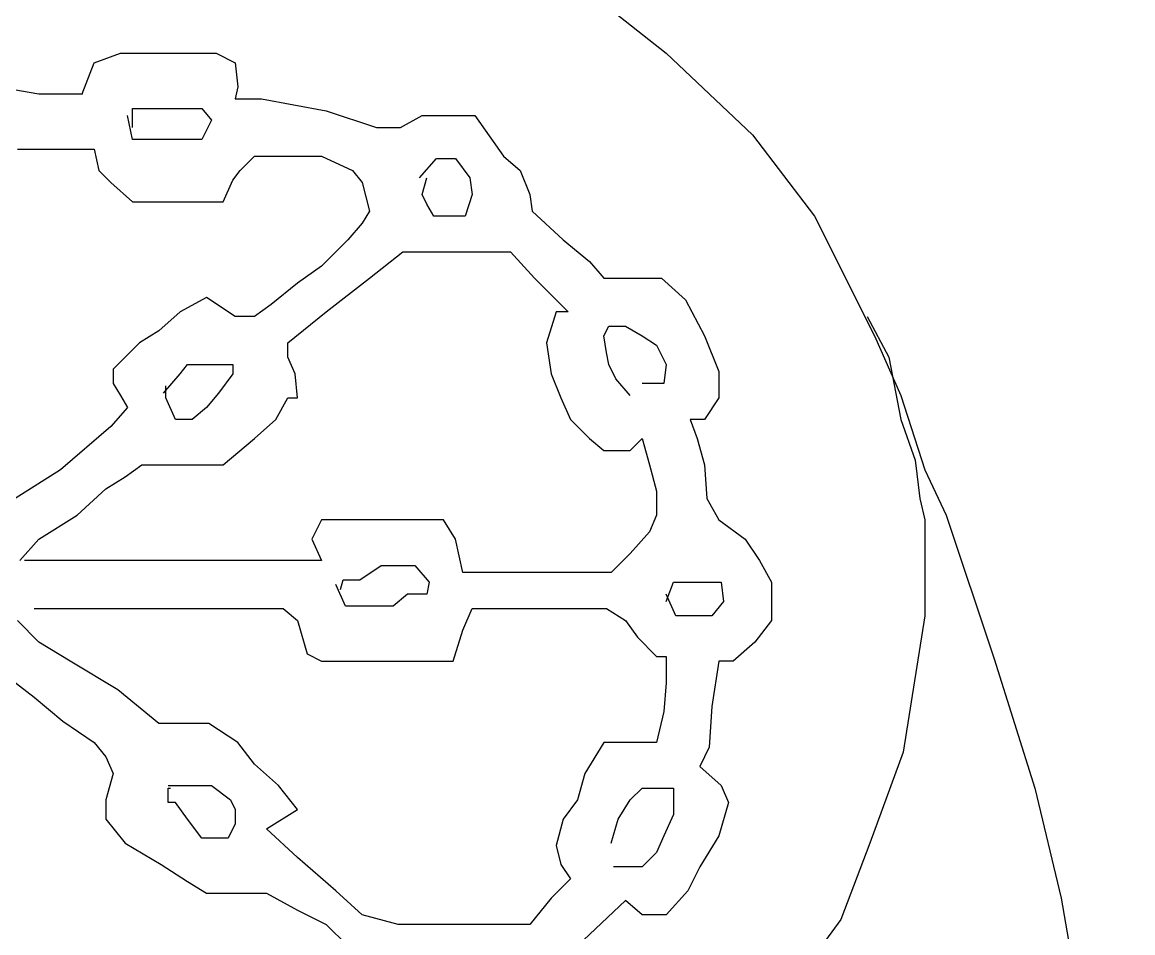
# Model space of a CAD drawing. Extents: x 729854 to 730444, y 4373781 to 4374808.
# Drawn here: x 729895.81 to 729900.449, y 4374643.705 to 4374647.51 of the extents above; entities that cross this region are included whole.
import ezdxf

# ---------------------------------------------------------------- set-up
doc = ezdxf.new("R2010")
doc.units = 0
doc.layers.get('0').update_dxf_attribs({"linetype": 'CONTINUOUS'})

msp = doc.modelspace()

# ---------------------------------------------------------------- linework, layer by layer
at = {"color": 0, "linetype": 'CONTINUOUS'}
for p, q in [((729898.21, 4374647.61), (729898.5, 4374647.38)), ((729898.21, 4374647.61), (729898.5, 4374647.38)), ((729896.11, 4374647.34), (729896.22, 4374647.38)), ((729896.11, 4374647.34), (729896.22, 4374647.38)), ((729896.22, 4374647.38), (729896.35, 4374647.38)), ((729896.22, 4374647.38), (729896.35, 4374647.38)), ((729896.35, 4374647.38), (729896.5, 4374647.38)), ((729896.35, 4374647.38), (729896.5, 4374647.38)), ((729896.5, 4374647.38), (729896.62, 4374647.38)), ((729896.5, 4374647.38), (729896.62, 4374647.38)), ((729896.62, 4374647.38), (729896.7, 4374647.34)), ((729896.62, 4374647.38), (729896.7, 4374647.34)), ((729898.5, 4374647.38), (729898.86, 4374647.04)), ((729898.5, 4374647.38), (729898.86, 4374647.04)), ((729896.06, 4374647.21), (729896.11, 4374647.34)), ((729896.06, 4374647.21), (729896.11, 4374647.34)), ((729896.7, 4374647.34), (729896.71, 4374647.24)), ((729896.7, 4374647.34), (729896.71, 4374647.24)), ((729895.71, 4374647.24), (729895.88, 4374647.21)), ((729895.71, 4374647.24), (729895.88, 4374647.21)), ((729896.71, 4374647.24), (729896.7, 4374647.19)), ((729896.71, 4374647.24), (729896.7, 4374647.19)), ((729895.88, 4374647.21), (729895.98, 4374647.21)), ((729895.88, 4374647.21), (729895.98, 4374647.21)), ((729895.98, 4374647.21), (729896.06, 4374647.21)), ((729895.98, 4374647.21), (729896.06, 4374647.21)), ((729896.7, 4374647.19), (729896.81, 4374647.19)), ((729896.7, 4374647.19), (729896.81, 4374647.19)), ((729896.81, 4374647.19), (729897.08, 4374647.14)), ((729896.81, 4374647.19), (729897.08, 4374647.14)), ((729896.27, 4374647.07), (729896.27, 4374647.15)), ((729896.27, 4374647.15), (729896.3, 4374647.15)), ((729896.27, 4374647.07), (729896.27, 4374647.15)), ((729896.27, 4374647.15), (729896.3, 4374647.15)), ((729896.3, 4374647.15), (729896.41, 4374647.15)), ((729896.3, 4374647.15), (729896.41, 4374647.15)), ((729896.41, 4374647.15), (729896.5, 4374647.15)), ((729896.41, 4374647.15), (729896.5, 4374647.15)), ((729896.5, 4374647.15), (729896.56, 4374647.15)), ((729896.5, 4374647.15), (729896.56, 4374647.15)), ((729896.56, 4374647.15), (729896.6, 4374647.1)), ((729896.56, 4374647.15), (729896.6, 4374647.1)), ((729897.08, 4374647.14), (729897.29, 4374647.07)), ((729897.08, 4374647.14), (729897.29, 4374647.07)), ((729896.27, 4374647.02), (729896.25, 4374647.12)), ((729896.27, 4374647.02), (729896.25, 4374647.12)), ((729896.6, 4374647.1), (729896.56, 4374647.02)), ((729896.6, 4374647.1), (729896.56, 4374647.02)), ((729897.39, 4374647.07), (729897.48, 4374647.12)), ((729897.39, 4374647.07), (729897.48, 4374647.12)), ((729897.48, 4374647.12), (729897.59, 4374647.12)), ((729897.48, 4374647.12), (729897.59, 4374647.12)), ((729897.59, 4374647.12), (729897.7, 4374647.12)), ((729897.59, 4374647.12), (729897.7, 4374647.12)), ((729897.7, 4374647.12), (729897.82, 4374646.95)), ((729897.7, 4374647.12), (729897.82, 4374646.95)), ((729897.29, 4374647.07), (729897.39, 4374647.07)), ((729897.29, 4374647.07), (729897.39, 4374647.07)), ((729898.86, 4374647.04), (729899.12, 4374646.7)), ((729898.86, 4374647.04), (729899.12, 4374646.7)), ((729896.34, 4374647.02), (729896.27, 4374647.02)), ((729896.34, 4374647.02), (729896.27, 4374647.02)), ((729896.47, 4374647.02), (729896.34, 4374647.02)), ((729896.47, 4374647.02), (729896.34, 4374647.02)), ((729896.56, 4374647.02), (729896.47, 4374647.02)), ((729896.56, 4374647.02), (729896.47, 4374647.02)), ((729895.79, 4374646.98), (729895.93, 4374646.98)), ((729895.79, 4374646.98), (729895.93, 4374646.98)), ((729895.93, 4374646.98), (729896.01, 4374646.98)), ((729895.93, 4374646.98), (729896.01, 4374646.98)), ((729896.01, 4374646.98), (729896.08, 4374646.98)), ((729896.01, 4374646.98), (729896.08, 4374646.98)), ((729896.08, 4374646.98), (729896.11, 4374646.98)), ((729896.08, 4374646.98), (729896.11, 4374646.98)), ((729896.11, 4374646.98), (729896.13, 4374646.89)), ((729896.11, 4374646.98), (729896.13, 4374646.89)), ((729896.72, 4374646.89), (729896.78, 4374646.95)), ((729896.72, 4374646.89), (729896.78, 4374646.95)), ((729896.78, 4374646.95), (729896.9, 4374646.95)), ((729896.78, 4374646.95), (729896.9, 4374646.95)), ((729896.9, 4374646.95), (729897.06, 4374646.95)), ((729896.9, 4374646.95), (729897.06, 4374646.95)), ((729897.06, 4374646.95), (729897.19, 4374646.89)), ((729897.06, 4374646.95), (729897.19, 4374646.89)), ((729897.82, 4374646.95), (729897.89, 4374646.89)), ((729897.82, 4374646.95), (729897.89, 4374646.89)), ((729897.47, 4374646.86), (729897.54, 4374646.94)), ((729897.47, 4374646.86), (729897.54, 4374646.94)), ((729897.54, 4374646.94), (729897.62, 4374646.94)), ((729897.54, 4374646.94), (729897.62, 4374646.94)), ((729897.62, 4374646.94), (729897.68, 4374646.86)), ((729897.62, 4374646.94), (729897.68, 4374646.86)), ((729896.13, 4374646.89), (729896.18, 4374646.84)), ((729896.13, 4374646.89), (729896.18, 4374646.84)), ((729896.69, 4374646.85), (729896.72, 4374646.89)), ((729896.69, 4374646.85), (729896.72, 4374646.89)), ((729897.19, 4374646.89), (729897.23, 4374646.84)), ((729897.19, 4374646.89), (729897.23, 4374646.84)), ((729897.48, 4374646.79), (729897.5, 4374646.86)), ((729897.48, 4374646.79), (729897.5, 4374646.86)), ((729897.68, 4374646.86), (729897.69, 4374646.79)), ((729897.68, 4374646.86), (729897.69, 4374646.79)), ((729897.89, 4374646.89), (729897.93, 4374646.79)), ((729897.89, 4374646.89), (729897.93, 4374646.79)), ((729896.18, 4374646.84), (729896.27, 4374646.76)), ((729896.18, 4374646.84), (729896.27, 4374646.76)), ((729896.65, 4374646.76), (729896.69, 4374646.85)), ((729896.65, 4374646.76), (729896.69, 4374646.85)), ((729897.23, 4374646.84), (729897.26, 4374646.72)), ((729897.23, 4374646.84), (729897.26, 4374646.72)), ((729896.27, 4374646.76), (729896.37, 4374646.76)), ((729896.27, 4374646.76), (729896.37, 4374646.76)), ((729896.37, 4374646.76), (729896.45, 4374646.76)), ((729896.37, 4374646.76), (729896.45, 4374646.76)), ((729896.45, 4374646.76), (729896.55, 4374646.76)), ((729896.45, 4374646.76), (729896.55, 4374646.76)), ((729896.55, 4374646.76), (729896.65, 4374646.76)), ((729896.55, 4374646.76), (729896.65, 4374646.76)), ((729897.5, 4374646.75), (729897.48, 4374646.79)), ((729897.5, 4374646.75), (729897.48, 4374646.79)), ((729897.69, 4374646.79), (729897.66, 4374646.7)), ((729897.69, 4374646.79), (729897.66, 4374646.7)), ((729897.93, 4374646.79), (729897.94, 4374646.72)), ((729897.93, 4374646.79), (729897.94, 4374646.72)), ((729897.26, 4374646.72), (729897.23, 4374646.67)), ((729897.26, 4374646.72), (729897.23, 4374646.67)), ((729897.53, 4374646.7), (729897.5, 4374646.75)), ((729897.53, 4374646.7), (729897.5, 4374646.75)), ((729897.94, 4374646.72), (729898.07, 4374646.6)), ((729897.94, 4374646.72), (729898.07, 4374646.6)), ((729897.23, 4374646.67), (729897.17, 4374646.6)), ((729897.23, 4374646.67), (729897.17, 4374646.6)), ((729897.59, 4374646.7), (729897.53, 4374646.7)), ((729897.59, 4374646.7), (729897.53, 4374646.7)), ((729897.66, 4374646.7), (729897.59, 4374646.7)), ((729897.66, 4374646.7), (729897.59, 4374646.7)), ((729899.12, 4374646.7), (729899.37, 4374646.2)), ((729899.12, 4374646.7), (729899.37, 4374646.2)), ((729897.17, 4374646.6), (729897.06, 4374646.49)), ((729897.17, 4374646.6), (729897.06, 4374646.49)), ((729898.07, 4374646.6), (729898.18, 4374646.51)), ((729898.07, 4374646.6), (729898.18, 4374646.51)), ((729897.26, 4374646.44), (729897.4, 4374646.55)), ((729897.26, 4374646.44), (729897.4, 4374646.55)), ((729897.4, 4374646.55), (729897.5, 4374646.55)), ((729897.4, 4374646.55), (729897.5, 4374646.55)), ((729897.5, 4374646.55), (729897.59, 4374646.55)), ((729897.5, 4374646.55), (729897.59, 4374646.55)), ((729897.59, 4374646.55), (729897.68, 4374646.55)), ((729897.59, 4374646.55), (729897.68, 4374646.55)), ((729897.68, 4374646.55), (729897.77, 4374646.55)), ((729897.68, 4374646.55), (729897.77, 4374646.55)), ((729897.77, 4374646.55), (729897.85, 4374646.55)), ((729897.77, 4374646.55), (729897.85, 4374646.55)), ((729897.85, 4374646.55), (729897.95, 4374646.44)), ((729897.85, 4374646.55), (729897.95, 4374646.44)), ((729897.06, 4374646.49), (729896.96, 4374646.42)), ((729897.06, 4374646.49), (729896.96, 4374646.42)), ((729898.18, 4374646.51), (729898.24, 4374646.44)), ((729898.18, 4374646.51), (729898.24, 4374646.44)), ((729897.08, 4374646.3), (729897.26, 4374646.44)), ((729897.08, 4374646.3), (729897.26, 4374646.44)), ((729897.95, 4374646.44), (729898.04, 4374646.35)), ((729897.95, 4374646.44), (729898.04, 4374646.35)), ((729898.24, 4374646.44), (729898.29, 4374646.44)), ((729898.24, 4374646.44), (729898.29, 4374646.44)), ((729898.29, 4374646.44), (729898.36, 4374646.44)), ((729898.29, 4374646.44), (729898.36, 4374646.44)), ((729898.36, 4374646.44), (729898.48, 4374646.44)), ((729898.36, 4374646.44), (729898.48, 4374646.44)), ((729898.48, 4374646.44), (729898.58, 4374646.35)), ((729898.48, 4374646.44), (729898.58, 4374646.35)), ((729896.96, 4374646.42), (729896.85, 4374646.33)), ((729896.96, 4374646.42), (729896.85, 4374646.33)), ((729896.58, 4374646.36), (729896.47, 4374646.3)), ((729896.58, 4374646.36), (729896.47, 4374646.3)), ((729896.7, 4374646.28), (729896.58, 4374646.36)), ((729896.7, 4374646.28), (729896.58, 4374646.36)), ((729898.04, 4374646.35), (729898.09, 4374646.3)), ((729898.04, 4374646.35), (729898.09, 4374646.3)), ((729898.58, 4374646.35), (729898.66, 4374646.2)), ((729898.58, 4374646.35), (729898.66, 4374646.2)), ((729896.47, 4374646.3), (729896.38, 4374646.22)), ((729896.47, 4374646.3), (729896.38, 4374646.22)), ((729896.85, 4374646.33), (729896.78, 4374646.28)), ((729896.85, 4374646.33), (729896.78, 4374646.28)), ((729896.92, 4374646.17), (729897.08, 4374646.3)), ((729896.92, 4374646.17), (729897.08, 4374646.3)), ((729898.04, 4374646.3), (729898, 4374646.17)), ((729898.04, 4374646.3), (729898, 4374646.17)), ((729898.09, 4374646.3), (729898.04, 4374646.3)), ((729898.09, 4374646.3), (729898.04, 4374646.3)), ((729896.78, 4374646.28), (729896.7, 4374646.28)), ((729896.78, 4374646.28), (729896.7, 4374646.28)), ((729899.34, 4374646.28), (729899.43, 4374646.11)), ((729899.34, 4374646.28), (729899.43, 4374646.11)), ((729896.38, 4374646.22), (729896.3, 4374646.17)), ((729896.38, 4374646.22), (729896.3, 4374646.17)), ((729898.24, 4374646.2), (729898.26, 4374646.24)), ((729898.24, 4374646.2), (729898.26, 4374646.24)), ((729898.26, 4374646.24), (729898.33, 4374646.24)), ((729898.26, 4374646.24), (729898.33, 4374646.24)), ((729898.33, 4374646.24), (729898.4, 4374646.2)), ((729898.33, 4374646.24), (729898.4, 4374646.2)), ((729896.3, 4374646.17), (729896.24, 4374646.11)), ((729896.3, 4374646.17), (729896.24, 4374646.11)), ((729896.92, 4374646.11), (729896.92, 4374646.17)), ((729896.92, 4374646.11), (729896.92, 4374646.17)), ((729898, 4374646.17), (729898.02, 4374646.04)), ((729898, 4374646.17), (729898.02, 4374646.04)), ((729898.25, 4374646.13), (729898.24, 4374646.2)), ((729898.25, 4374646.13), (729898.24, 4374646.2)), ((729898.4, 4374646.2), (729898.46, 4374646.16)), ((729898.4, 4374646.2), (729898.46, 4374646.16)), ((729898.46, 4374646.16), (729898.5, 4374646.08)), ((729898.46, 4374646.16), (729898.5, 4374646.08)), ((729898.66, 4374646.2), (729898.72, 4374646.05)), ((729898.66, 4374646.2), (729898.72, 4374646.05)), ((729899.37, 4374646.2), (729899.48, 4374645.95)), ((729899.37, 4374646.2), (729899.48, 4374645.95)), ((729896.24, 4374646.11), (729896.19, 4374646.06)), ((729896.24, 4374646.11), (729896.19, 4374646.06)), ((729896.95, 4374646.04), (729896.92, 4374646.11)), ((729896.95, 4374646.04), (729896.92, 4374646.11)), ((729898.26, 4374646.08), (729898.25, 4374646.13)), ((729898.26, 4374646.08), (729898.25, 4374646.13)), ((729899.43, 4374646.11), (729899.48, 4374645.85)), ((729899.43, 4374646.11), (729899.48, 4374645.85)), ((729896.47, 4374646.04), (729896.5, 4374646.08)), ((729896.47, 4374646.04), (729896.5, 4374646.08)), ((729896.5, 4374646.08), (729896.58, 4374646.08)), ((729896.5, 4374646.08), (729896.58, 4374646.08)), ((729896.58, 4374646.08), (729896.61, 4374646.08)), ((729896.58, 4374646.08), (729896.61, 4374646.08)), ((729896.61, 4374646.08), (729896.69, 4374646.08)), ((729896.61, 4374646.08), (729896.69, 4374646.08)), ((729896.69, 4374646.08), (729896.69, 4374646.04)), ((729896.69, 4374646.08), (729896.69, 4374646.04)), ((729898.29, 4374646.02), (729898.26, 4374646.08)), ((729898.29, 4374646.02), (729898.26, 4374646.08)), ((729898.5, 4374646.08), (729898.49, 4374646)), ((729898.5, 4374646.08), (729898.49, 4374646)), ((729896.19, 4374646.06), (729896.19, 4374646)), ((729896.19, 4374646.06), (729896.19, 4374646)), ((729896.4, 4374645.96), (729896.47, 4374646.04)), ((729896.4, 4374645.96), (729896.47, 4374646.04)), ((729896.69, 4374646.04), (729896.63, 4374645.96)), ((729896.69, 4374646.04), (729896.63, 4374645.96)), ((729896.96, 4374645.94), (729896.95, 4374646.04)), ((729896.96, 4374645.94), (729896.95, 4374646.04)), ((729898.02, 4374646.04), (729898.06, 4374645.94)), ((729898.02, 4374646.04), (729898.06, 4374645.94)), ((729898.35, 4374645.95), (729898.29, 4374646.02)), ((729898.35, 4374645.95), (729898.29, 4374646.02)), ((729898.72, 4374646.05), (729898.72, 4374645.94)), ((729898.72, 4374646.05), (729898.72, 4374645.94)), ((729896.19, 4374646), (729896.22, 4374645.95)), ((729896.19, 4374646), (729896.22, 4374645.95)), ((729896.41, 4374645.94), (729896.41, 4374645.99)), ((729896.41, 4374645.94), (729896.41, 4374645.99)), ((729898.46, 4374646), (729898.4, 4374646)), ((729898.46, 4374646), (729898.4, 4374646)), ((729898.49, 4374646), (729898.46, 4374646)), ((729898.49, 4374646), (729898.46, 4374646)), ((729896.22, 4374645.95), (729896.25, 4374645.9)), ((729896.22, 4374645.95), (729896.25, 4374645.9)), ((729896.45, 4374645.85), (729896.41, 4374645.94)), ((729896.45, 4374645.85), (729896.41, 4374645.94)), ((729896.63, 4374645.96), (729896.58, 4374645.9)), ((729896.63, 4374645.96), (729896.58, 4374645.9)), ((729896.87, 4374645.85), (729896.92, 4374645.94)), ((729896.87, 4374645.85), (729896.92, 4374645.94)), ((729896.92, 4374645.94), (729896.96, 4374645.94)), ((729896.92, 4374645.94), (729896.96, 4374645.94)), ((729898.06, 4374645.94), (729898.1, 4374645.85)), ((729898.06, 4374645.94), (729898.1, 4374645.85)), ((729898.72, 4374645.94), (729898.66, 4374645.85)), ((729898.72, 4374645.94), (729898.66, 4374645.85)), ((729899.48, 4374645.95), (729899.58, 4374645.64)), ((729899.48, 4374645.95), (729899.58, 4374645.64)), ((729896.25, 4374645.9), (729896.18, 4374645.82)), ((729896.25, 4374645.9), (729896.18, 4374645.82)), ((729896.58, 4374645.9), (729896.52, 4374645.85)), ((729896.58, 4374645.9), (729896.52, 4374645.85)), ((729896.52, 4374645.85), (729896.45, 4374645.85)), ((729896.52, 4374645.85), (729896.45, 4374645.85)), ((729896.78, 4374645.77), (729896.87, 4374645.85)), ((729896.78, 4374645.77), (729896.87, 4374645.85)), ((729898.1, 4374645.85), (729898.18, 4374645.77)), ((729898.1, 4374645.85), (729898.18, 4374645.77)), ((729898.66, 4374645.85), (729898.6, 4374645.85)), ((729898.6, 4374645.85), (729898.63, 4374645.77)), ((729898.66, 4374645.85), (729898.6, 4374645.85)), ((729898.6, 4374645.85), (729898.63, 4374645.77)), ((729899.48, 4374645.85), (729899.54, 4374645.68)), ((729899.48, 4374645.85), (729899.54, 4374645.68)), ((729896.18, 4374645.82), (729895.97, 4374645.64)), ((729896.18, 4374645.82), (729895.97, 4374645.64)), ((729896.65, 4374645.66), (729896.78, 4374645.77)), ((729896.65, 4374645.66), (729896.78, 4374645.77)), ((729898.18, 4374645.77), (729898.24, 4374645.72)), ((729898.18, 4374645.77), (729898.24, 4374645.72)), ((729898.35, 4374645.72), (729898.4, 4374645.77)), ((729898.35, 4374645.72), (729898.4, 4374645.77)), ((729898.4, 4374645.77), (729898.43, 4374645.66)), ((729898.4, 4374645.77), (729898.43, 4374645.66)), ((729898.63, 4374645.77), (729898.66, 4374645.66)), ((729898.63, 4374645.77), (729898.66, 4374645.66)), ((729898.24, 4374645.72), (729898.29, 4374645.72)), ((729898.24, 4374645.72), (729898.29, 4374645.72)), ((729898.29, 4374645.72), (729898.35, 4374645.72)), ((729898.29, 4374645.72), (729898.35, 4374645.72)), ((729896.24, 4374645.61), (729896.31, 4374645.66)), ((729896.24, 4374645.61), (729896.31, 4374645.66)), ((729896.31, 4374645.66), (729896.41, 4374645.66)), ((729896.31, 4374645.66), (729896.41, 4374645.66)), ((729896.41, 4374645.66), (729896.47, 4374645.66)), ((729896.41, 4374645.66), (729896.47, 4374645.66)), ((729896.47, 4374645.66), (729896.55, 4374645.66)), ((729896.47, 4374645.66), (729896.55, 4374645.66)), ((729896.55, 4374645.66), (729896.65, 4374645.66)), ((729896.55, 4374645.66), (729896.65, 4374645.66)), ((729898.43, 4374645.66), (729898.46, 4374645.55)), ((729898.43, 4374645.66), (729898.46, 4374645.55)), ((729898.66, 4374645.66), (729898.67, 4374645.52)), ((729898.66, 4374645.66), (729898.67, 4374645.52)), ((729899.54, 4374645.68), (729899.56, 4374645.52)), ((729899.54, 4374645.68), (729899.56, 4374645.52)), ((729895.97, 4374645.64), (729895.78, 4374645.52)), ((729895.97, 4374645.64), (729895.78, 4374645.52)), ((729896.16, 4374645.56), (729896.24, 4374645.61)), ((729896.16, 4374645.56), (729896.24, 4374645.61)), ((729899.58, 4374645.64), (729899.67, 4374645.45)), ((729899.58, 4374645.64), (729899.67, 4374645.45)), ((729896.04, 4374645.45), (729896.16, 4374645.56)), ((729896.04, 4374645.45), (729896.16, 4374645.56)), ((729898.46, 4374645.55), (729898.46, 4374645.45)), ((729898.46, 4374645.55), (729898.46, 4374645.45)), ((729898.67, 4374645.52), (729898.72, 4374645.43)), ((729898.67, 4374645.52), (729898.72, 4374645.43)), ((729899.56, 4374645.52), (729899.58, 4374645.43)), ((729899.56, 4374645.52), (729899.58, 4374645.43)), ((729895.88, 4374645.35), (729896.04, 4374645.45)), ((729895.88, 4374645.35), (729896.04, 4374645.45)), ((729897.06, 4374645.43), (729897.02, 4374645.35)), ((729897.06, 4374645.43), (729897.02, 4374645.35)), ((729897.12, 4374645.43), (729897.06, 4374645.43)), ((729897.12, 4374645.43), (729897.06, 4374645.43)), ((729897.29, 4374645.43), (729897.12, 4374645.43)), ((729897.29, 4374645.43), (729897.12, 4374645.43)), ((729897.45, 4374645.43), (729897.29, 4374645.43)), ((729897.45, 4374645.43), (729897.29, 4374645.43)), ((729897.57, 4374645.43), (729897.45, 4374645.43)), ((729897.57, 4374645.43), (729897.45, 4374645.43)), ((729897.62, 4374645.35), (729897.57, 4374645.43)), ((729897.62, 4374645.35), (729897.57, 4374645.43)), ((729898.46, 4374645.45), (729898.43, 4374645.38)), ((729898.46, 4374645.45), (729898.43, 4374645.38)), ((729898.72, 4374645.43), (729898.83, 4374645.35)), ((729898.72, 4374645.43), (729898.83, 4374645.35)), ((729899.58, 4374645.43), (729899.58, 4374645.03)), ((729899.58, 4374645.43), (729899.58, 4374645.03)), ((729899.67, 4374645.45), (729899.87, 4374644.85)), ((729899.67, 4374645.45), (729899.87, 4374644.85)), ((729898.43, 4374645.38), (729898.35, 4374645.29)), ((729898.43, 4374645.38), (729898.35, 4374645.29)), ((729895.8, 4374645.26), (729895.88, 4374645.35)), ((729895.8, 4374645.26), (729895.88, 4374645.35)), ((729897.02, 4374645.35), (729897.06, 4374645.26)), ((729897.02, 4374645.35), (729897.06, 4374645.26)), ((729897.65, 4374645.21), (729897.62, 4374645.35)), ((729897.65, 4374645.21), (729897.62, 4374645.35)), ((729898.83, 4374645.35), (729898.89, 4374645.26)), ((729898.83, 4374645.35), (729898.89, 4374645.26)), ((729898.35, 4374645.29), (729898.27, 4374645.21)), ((729898.35, 4374645.29), (729898.27, 4374645.21)), ((729896.02, 4374645.26), (729895.82, 4374645.26)), ((729896.02, 4374645.26), (729895.82, 4374645.26)), ((729896.31, 4374645.26), (729896.02, 4374645.26)), ((729896.31, 4374645.26), (729896.02, 4374645.26)), ((729896.7, 4374645.26), (729896.31, 4374645.26)), ((729896.7, 4374645.26), (729896.31, 4374645.26)), ((729896.9, 4374645.26), (729896.7, 4374645.26)), ((729896.9, 4374645.26), (729896.7, 4374645.26)), ((729897.06, 4374645.26), (729896.9, 4374645.26)), ((729897.06, 4374645.26), (729896.9, 4374645.26)), ((729897.22, 4374645.18), (729897.31, 4374645.24)), ((729897.22, 4374645.18), (729897.31, 4374645.24)), ((729897.31, 4374645.24), (729897.4, 4374645.24)), ((729897.31, 4374645.24), (729897.4, 4374645.24)), ((729897.4, 4374645.24), (729897.45, 4374645.24)), ((729897.4, 4374645.24), (729897.45, 4374645.24)), ((729897.45, 4374645.24), (729897.51, 4374645.17)), ((729897.45, 4374645.24), (729897.51, 4374645.17)), ((729898.89, 4374645.26), (729898.94, 4374645.17)), ((729898.89, 4374645.26), (729898.94, 4374645.17)), ((729897.69, 4374645.21), (729897.65, 4374645.21)), ((729897.69, 4374645.21), (729897.65, 4374645.21)), ((729897.79, 4374645.21), (729897.69, 4374645.21)), ((729897.79, 4374645.21), (729897.69, 4374645.21)), ((729897.96, 4374645.21), (729897.79, 4374645.21)), ((729897.96, 4374645.21), (729897.79, 4374645.21)), ((729898.13, 4374645.21), (729897.96, 4374645.21)), ((729898.13, 4374645.21), (729897.96, 4374645.21)), ((729898.27, 4374645.21), (729898.13, 4374645.21)), ((729898.27, 4374645.21), (729898.13, 4374645.21)), ((729897.16, 4374645.07), (729897.12, 4374645.16)), ((729897.16, 4374645.07), (729897.12, 4374645.16)), ((729897.14, 4374645.14), (729897.15, 4374645.18)), ((729897.14, 4374645.14), (729897.15, 4374645.18)), ((729897.15, 4374645.18), (729897.22, 4374645.18)), ((729897.15, 4374645.18), (729897.22, 4374645.18)), ((729897.51, 4374645.17), (729897.5, 4374645.12)), ((729897.51, 4374645.17), (729897.5, 4374645.12)), ((729898.5, 4374645.09), (729898.53, 4374645.17)), ((729898.5, 4374645.09), (729898.53, 4374645.17)), ((729898.53, 4374645.17), (729898.58, 4374645.17)), ((729898.53, 4374645.17), (729898.58, 4374645.17)), ((729898.58, 4374645.17), (729898.66, 4374645.17)), ((729898.58, 4374645.17), (729898.66, 4374645.17)), ((729898.66, 4374645.17), (729898.73, 4374645.17)), ((729898.66, 4374645.17), (729898.73, 4374645.17)), ((729898.73, 4374645.17), (729898.74, 4374645.09)), ((729898.73, 4374645.17), (729898.74, 4374645.09)), ((729898.94, 4374645.17), (729898.94, 4374645.01)), ((729898.94, 4374645.17), (729898.94, 4374645.01)), ((729897.42, 4374645.12), (729897.36, 4374645.07)), ((729897.42, 4374645.12), (729897.36, 4374645.07)), ((729897.5, 4374645.12), (729897.42, 4374645.12)), ((729897.5, 4374645.12), (729897.42, 4374645.12)), ((729898.54, 4374645.03), (729898.5, 4374645.12)), ((729898.54, 4374645.03), (729898.5, 4374645.12)), ((729898.74, 4374645.09), (729898.69, 4374645.03)), ((729898.74, 4374645.09), (729898.69, 4374645.03)), ((729895.86, 4374645.06), (729896.07, 4374645.06)), ((729895.86, 4374645.06), (729896.07, 4374645.06)), ((729896.07, 4374645.06), (729896.29, 4374645.06)), ((729896.07, 4374645.06), (729896.29, 4374645.06)), ((729896.29, 4374645.06), (729896.52, 4374645.06)), ((729896.29, 4374645.06), (729896.52, 4374645.06)), ((729896.52, 4374645.06), (729896.66, 4374645.06)), ((729896.52, 4374645.06), (729896.66, 4374645.06)), ((729896.66, 4374645.06), (729896.8, 4374645.06)), ((729896.66, 4374645.06), (729896.8, 4374645.06)), ((729896.8, 4374645.06), (729896.9, 4374645.06)), ((729896.8, 4374645.06), (729896.9, 4374645.06)), ((729896.9, 4374645.06), (729896.96, 4374645.01)), ((729896.9, 4374645.06), (729896.96, 4374645.01)), ((729897.18, 4374645.07), (729897.16, 4374645.07)), ((729897.18, 4374645.07), (729897.16, 4374645.07)), ((729897.25, 4374645.07), (729897.18, 4374645.07)), ((729897.25, 4374645.07), (729897.18, 4374645.07)), ((729897.31, 4374645.07), (729897.25, 4374645.07)), ((729897.31, 4374645.07), (729897.25, 4374645.07)), ((729897.36, 4374645.07), (729897.31, 4374645.07)), ((729897.36, 4374645.07), (729897.31, 4374645.07)), ((729897.65, 4374644.97), (729897.69, 4374645.06)), ((729897.65, 4374644.97), (729897.69, 4374645.06)), ((729897.69, 4374645.06), (729897.79, 4374645.06)), ((729897.69, 4374645.06), (729897.79, 4374645.06)), ((729897.79, 4374645.06), (729897.97, 4374645.06)), ((729897.79, 4374645.06), (729897.97, 4374645.06)), ((729897.97, 4374645.06), (729898.15, 4374645.06)), ((729897.97, 4374645.06), (729898.15, 4374645.06)), ((729898.15, 4374645.06), (729898.25, 4374645.06)), ((729898.15, 4374645.06), (729898.25, 4374645.06)), ((729898.25, 4374645.06), (729898.33, 4374645.01)), ((729898.25, 4374645.06), (729898.33, 4374645.01)), ((729895.88, 4374644.92), (729895.79, 4374645.01)), ((729895.88, 4374644.92), (729895.79, 4374645.01)), ((729896.96, 4374645.01), (729897, 4374644.87)), ((729896.96, 4374645.01), (729897, 4374644.87)), ((729898.33, 4374645.01), (729898.38, 4374644.94)), ((729898.33, 4374645.01), (729898.38, 4374644.94)), ((729898.58, 4374645.03), (729898.54, 4374645.03)), ((729898.58, 4374645.03), (729898.54, 4374645.03)), ((729898.64, 4374645.03), (729898.58, 4374645.03)), ((729898.64, 4374645.03), (729898.58, 4374645.03)), ((729898.69, 4374645.03), (729898.64, 4374645.03)), ((729898.69, 4374645.03), (729898.64, 4374645.03)), ((729898.94, 4374645.01), (729898.87, 4374644.92)), ((729898.94, 4374645.01), (729898.87, 4374644.92)), ((729899.58, 4374645.03), (729899.49, 4374644.46)), ((729899.58, 4374645.03), (729899.49, 4374644.46)), ((729897.61, 4374644.84), (729897.65, 4374644.97)), ((729897.61, 4374644.84), (729897.65, 4374644.97)), ((729896.01, 4374644.84), (729895.88, 4374644.92)), ((729896.01, 4374644.84), (729895.88, 4374644.92)), ((729898.38, 4374644.94), (729898.46, 4374644.86)), ((729898.38, 4374644.94), (729898.46, 4374644.86)), ((729898.87, 4374644.92), (729898.78, 4374644.84)), ((729898.87, 4374644.92), (729898.78, 4374644.84)), ((729897, 4374644.87), (729897.06, 4374644.84)), ((729897, 4374644.87), (729897.06, 4374644.84)), ((729898.46, 4374644.86), (729898.5, 4374644.86)), ((729898.46, 4374644.86), (729898.5, 4374644.86)), ((729898.5, 4374644.86), (729898.5, 4374644.75)), ((729898.5, 4374644.86), (729898.5, 4374644.75)), ((729895.69, 4374644.82), (729895.86, 4374644.69)), ((729895.69, 4374644.82), (729895.86, 4374644.69)), ((729896.21, 4374644.72), (729896.01, 4374644.84)), ((729896.21, 4374644.72), (729896.01, 4374644.84)), ((729897.06, 4374644.84), (729897.18, 4374644.84)), ((729897.06, 4374644.84), (729897.18, 4374644.84)), ((729897.18, 4374644.84), (729897.34, 4374644.84)), ((729897.18, 4374644.84), (729897.34, 4374644.84)), ((729897.34, 4374644.84), (729897.46, 4374644.84)), ((729897.34, 4374644.84), (729897.46, 4374644.84)), ((729897.46, 4374644.84), (729897.56, 4374644.84)), ((729897.46, 4374644.84), (729897.56, 4374644.84)), ((729897.56, 4374644.84), (729897.61, 4374644.84)), ((729897.56, 4374644.84), (729897.61, 4374644.84)), ((729898.72, 4374644.84), (729898.69, 4374644.65)), ((729898.72, 4374644.84), (729898.69, 4374644.65)), ((729898.78, 4374644.84), (729898.72, 4374644.84)), ((729898.78, 4374644.84), (729898.72, 4374644.84)), ((729899.87, 4374644.85), (729900.04, 4374644.31)), ((729899.87, 4374644.85), (729900.04, 4374644.31)), ((729896.38, 4374644.58), (729896.21, 4374644.72)), ((729896.38, 4374644.58), (729896.21, 4374644.72)), ((729898.5, 4374644.75), (729898.49, 4374644.63)), ((729898.5, 4374644.75), (729898.49, 4374644.63)), ((729895.86, 4374644.69), (729895.98, 4374644.59)), ((729895.86, 4374644.69), (729895.98, 4374644.59)), ((729898.49, 4374644.63), (729898.46, 4374644.5)), ((729898.49, 4374644.63), (729898.46, 4374644.5)), ((729898.69, 4374644.65), (729898.68, 4374644.48)), ((729898.69, 4374644.65), (729898.68, 4374644.48)), ((729895.98, 4374644.59), (729896.11, 4374644.5)), ((729895.98, 4374644.59), (729896.11, 4374644.5)), ((729896.43, 4374644.58), (729896.38, 4374644.58)), ((729896.43, 4374644.58), (729896.38, 4374644.58)), ((729896.52, 4374644.58), (729896.43, 4374644.58)), ((729896.52, 4374644.58), (729896.43, 4374644.58)), ((729896.59, 4374644.58), (729896.52, 4374644.58)), ((729896.59, 4374644.58), (729896.52, 4374644.58)), ((729896.71, 4374644.5), (729896.59, 4374644.58)), ((729896.71, 4374644.5), (729896.59, 4374644.58)), ((729896.11, 4374644.5), (729896.16, 4374644.44)), ((729896.11, 4374644.5), (729896.16, 4374644.44)), ((729896.78, 4374644.41), (729896.71, 4374644.5)), ((729896.78, 4374644.41), (729896.71, 4374644.5)), ((729898.24, 4374644.5), (729898.16, 4374644.37)), ((729898.24, 4374644.5), (729898.16, 4374644.37)), ((729898.33, 4374644.5), (729898.24, 4374644.5)), ((729898.33, 4374644.5), (729898.24, 4374644.5)), ((729898.4, 4374644.5), (729898.33, 4374644.5)), ((729898.4, 4374644.5), (729898.33, 4374644.5)), ((729898.46, 4374644.5), (729898.4, 4374644.5)), ((729898.46, 4374644.5), (729898.4, 4374644.5)), ((729896.16, 4374644.44), (729896.19, 4374644.37)), ((729896.16, 4374644.44), (729896.19, 4374644.37)), ((729898.68, 4374644.48), (729898.64, 4374644.4)), ((729898.68, 4374644.48), (729898.64, 4374644.4)), ((729899.49, 4374644.46), (729899.35, 4374644.08)), ((729899.49, 4374644.46), (729899.35, 4374644.08)), ((729896.88, 4374644.32), (729896.78, 4374644.41)), ((729896.88, 4374644.32), (729896.78, 4374644.41)), ((729898.64, 4374644.4), (729898.73, 4374644.32)), ((729898.64, 4374644.4), (729898.73, 4374644.32)), ((729896.19, 4374644.37), (729896.16, 4374644.26)), ((729896.19, 4374644.37), (729896.16, 4374644.26)), ((729898.16, 4374644.37), (729898.13, 4374644.26)), ((729898.16, 4374644.37), (729898.13, 4374644.26)), ((729896.42, 4374644.32), (729896.47, 4374644.32)), ((729896.42, 4374644.32), (729896.47, 4374644.32)), ((729896.42, 4374644.25), (729896.42, 4374644.31)), ((729896.42, 4374644.31), (729896.43, 4374644.31)), ((729896.42, 4374644.25), (729896.42, 4374644.31)), ((729896.42, 4374644.31), (729896.43, 4374644.31)), ((729896.47, 4374644.32), (729896.55, 4374644.32)), ((729896.47, 4374644.32), (729896.55, 4374644.32)), ((729896.55, 4374644.32), (729896.6, 4374644.32)), ((729896.55, 4374644.32), (729896.6, 4374644.32)), ((729896.6, 4374644.32), (729896.68, 4374644.26)), ((729896.6, 4374644.32), (729896.68, 4374644.26)), ((729896.96, 4374644.22), (729896.88, 4374644.32)), ((729896.96, 4374644.22), (729896.88, 4374644.32)), ((729898.35, 4374644.26), (729898.4, 4374644.31)), ((729898.35, 4374644.26), (729898.4, 4374644.31)), ((729898.4, 4374644.31), (729898.47, 4374644.31)), ((729898.4, 4374644.31), (729898.47, 4374644.31)), ((729898.47, 4374644.31), (729898.53, 4374644.31)), ((729898.47, 4374644.31), (729898.53, 4374644.31)), ((729898.53, 4374644.31), (729898.53, 4374644.2)), ((729898.53, 4374644.31), (729898.53, 4374644.2)), ((729898.73, 4374644.32), (729898.76, 4374644.25)), ((729898.73, 4374644.32), (729898.76, 4374644.25)), ((729900.04, 4374644.31), (729900.15, 4374643.85)), ((729900.04, 4374644.31), (729900.15, 4374643.85)), ((729896.16, 4374644.26), (729896.16, 4374644.18)), ((729896.16, 4374644.26), (729896.16, 4374644.18)), ((729896.68, 4374644.26), (729896.7, 4374644.22)), ((729896.68, 4374644.26), (729896.7, 4374644.22)), ((729898.13, 4374644.26), (729898.07, 4374644.18)), ((729898.13, 4374644.26), (729898.07, 4374644.18)), ((729898.3, 4374644.18), (729898.35, 4374644.26)), ((729898.3, 4374644.18), (729898.35, 4374644.26)), ((729896.45, 4374644.25), (729896.42, 4374644.25)), ((729896.45, 4374644.25), (729896.42, 4374644.25)), ((729896.5, 4374644.18), (729896.45, 4374644.25)), ((729896.5, 4374644.18), (729896.45, 4374644.25)), ((729896.7, 4374644.22), (729896.7, 4374644.16)), ((729896.7, 4374644.22), (729896.7, 4374644.16)), ((729896.83, 4374644.14), (729896.96, 4374644.22)), ((729896.83, 4374644.14), (729896.96, 4374644.22)), ((729898.76, 4374644.25), (729898.72, 4374644.11)), ((729898.76, 4374644.25), (729898.72, 4374644.11)), ((729896.16, 4374644.18), (729896.24, 4374644.08)), ((729896.16, 4374644.18), (729896.24, 4374644.08)), ((729896.56, 4374644.1), (729896.5, 4374644.18)), ((729896.56, 4374644.1), (729896.5, 4374644.18)), ((729896.7, 4374644.16), (729896.67, 4374644.1)), ((729896.7, 4374644.16), (729896.67, 4374644.1)), ((729898.07, 4374644.18), (729898.04, 4374644.07)), ((729898.07, 4374644.18), (729898.04, 4374644.07)), ((729898.27, 4374644.08), (729898.3, 4374644.18)), ((729898.27, 4374644.08), (729898.3, 4374644.18)), ((729898.53, 4374644.2), (729898.49, 4374644.11)), ((729898.53, 4374644.2), (729898.49, 4374644.11)), ((729896.96, 4374644.02), (729896.83, 4374644.14)), ((729896.96, 4374644.02), (729896.83, 4374644.14)), ((729896.24, 4374644.08), (729896.39, 4374643.99)), ((729896.24, 4374644.08), (729896.39, 4374643.99)), ((729896.6, 4374644.1), (729896.56, 4374644.1)), ((729896.6, 4374644.1), (729896.56, 4374644.1)), ((729896.67, 4374644.1), (729896.6, 4374644.1)), ((729896.67, 4374644.1), (729896.6, 4374644.1)), ((729898.04, 4374644.07), (729898.06, 4374643.99)), ((729898.04, 4374644.07), (729898.06, 4374643.99)), ((729898.49, 4374644.11), (729898.46, 4374644.04)), ((729898.49, 4374644.11), (729898.46, 4374644.04)), ((729898.72, 4374644.11), (729898.64, 4374643.98)), ((729898.72, 4374644.11), (729898.64, 4374643.98)), ((729899.35, 4374644.08), (729899.23, 4374643.76)), ((729899.35, 4374644.08), (729899.23, 4374643.76)), ((729898.46, 4374644.04), (729898.4, 4374643.98)), ((729898.46, 4374644.04), (729898.4, 4374643.98)), ((729896.39, 4374643.99), (729896.5, 4374643.92)), ((729896.39, 4374643.99), (729896.5, 4374643.92)), ((729897.12, 4374643.88), (729896.96, 4374644.02)), ((729897.12, 4374643.88), (729896.96, 4374644.02)), ((729898.06, 4374643.99), (729898.1, 4374643.93)), ((729898.06, 4374643.99), (729898.1, 4374643.93)), ((729898.3, 4374643.98), (729898.28, 4374643.98)), ((729898.3, 4374643.98), (729898.28, 4374643.98)), ((729898.35, 4374643.98), (729898.3, 4374643.98)), ((729898.35, 4374643.98), (729898.3, 4374643.98)), ((729898.4, 4374643.98), (729898.35, 4374643.98)), ((729898.4, 4374643.98), (729898.35, 4374643.98)), ((729898.64, 4374643.98), (729898.59, 4374643.88)), ((729898.64, 4374643.98), (729898.59, 4374643.88)), ((729898.1, 4374643.93), (729898.02, 4374643.85)), ((729898.1, 4374643.93), (729898.02, 4374643.85)), ((729896.5, 4374643.92), (729896.58, 4374643.87)), ((729896.5, 4374643.92), (729896.58, 4374643.87)), ((729896.58, 4374643.87), (729896.65, 4374643.87)), ((729896.58, 4374643.87), (729896.65, 4374643.87)), ((729896.65, 4374643.87), (729896.72, 4374643.87)), ((729896.65, 4374643.87), (729896.72, 4374643.87)), ((729896.72, 4374643.87), (729896.78, 4374643.87)), ((729896.72, 4374643.87), (729896.78, 4374643.87)), ((729896.78, 4374643.87), (729896.83, 4374643.87)), ((729896.78, 4374643.87), (729896.83, 4374643.87)), ((729896.83, 4374643.87), (729896.96, 4374643.8)), ((729896.83, 4374643.87), (729896.96, 4374643.8)), ((729897.23, 4374643.78), (729897.12, 4374643.88)), ((729897.23, 4374643.78), (729897.12, 4374643.88)), ((729898.02, 4374643.85), (729897.93, 4374643.74)), ((729898.02, 4374643.85), (729897.93, 4374643.74)), ((729898.33, 4374643.84), (729898.13, 4374643.65)), ((729898.33, 4374643.84), (729898.13, 4374643.65)), ((729898.4, 4374643.78), (729898.33, 4374643.84)), ((729898.4, 4374643.78), (729898.33, 4374643.84)), ((729898.59, 4374643.88), (729898.5, 4374643.78)), ((729898.59, 4374643.88), (729898.5, 4374643.78)), ((729900.15, 4374643.85), (729900.24, 4374643.33)), ((729900.15, 4374643.85), (729900.24, 4374643.33)), ((729896.96, 4374643.8), (729897.08, 4374643.74)), ((729896.96, 4374643.8), (729897.08, 4374643.74)), ((729897.38, 4374643.74), (729897.23, 4374643.78)), ((729897.38, 4374643.74), (729897.23, 4374643.78)), ((729898.43, 4374643.78), (729898.4, 4374643.78)), ((729898.43, 4374643.78), (729898.4, 4374643.78)), ((729898.5, 4374643.78), (729898.43, 4374643.78)), ((729898.5, 4374643.78), (729898.43, 4374643.78)), ((729899.23, 4374643.76), (729898.97, 4374643.41)), ((729899.23, 4374643.76), (729898.97, 4374643.41)), ((729897.08, 4374643.74), (729897.17, 4374643.65)), ((729897.08, 4374643.74), (729897.17, 4374643.65)), ((729897.49, 4374643.74), (729897.38, 4374643.74)), ((729897.49, 4374643.74), (729897.38, 4374643.74)), ((729897.57, 4374643.74), (729897.49, 4374643.74)), ((729897.57, 4374643.74), (729897.49, 4374643.74)), ((729897.69, 4374643.74), (729897.57, 4374643.74)), ((729897.69, 4374643.74), (729897.57, 4374643.74)), ((729897.85, 4374643.74), (729897.69, 4374643.74)), ((729897.85, 4374643.74), (729897.69, 4374643.74)), ((729897.93, 4374643.74), (729897.85, 4374643.74)), ((729897.93, 4374643.74), (729897.85, 4374643.74))]:
    msp.add_line(p, q, dxfattribs=at)
msp.add_point((729896.06, 4374647.21), dxfattribs=at)
msp.add_point((729896.06, 4374647.21), dxfattribs=at)

# ---------------------------------------------------------------- meshes
mesh = msp.add_polyface(dxfattribs=at)
corners = [(730162.5, 4373781), (729854.5, 4374807.5), (730444, 4373781), (730444, 4374807.5), (729854.5, 4373781)]
mesh.append_faces([[corners[k] for k in face] for face in [(0, 1, 4), (1, 0, 2, 3)]], dxfattribs={"vtx0": -1, "color": 0})
mesh = msp.add_polyface(dxfattribs=at)
corners = [(730145.58, 4374621), (730145.58, 4374801.5), (729864.5, 4374801.5), (729864.5, 4374621)]
mesh.append_faces([[corners[k] for k in face] for face in [(0, 1, 2, 3)]], dxfattribs={"color": 0})

doc.saveas('drawing.dxf')
